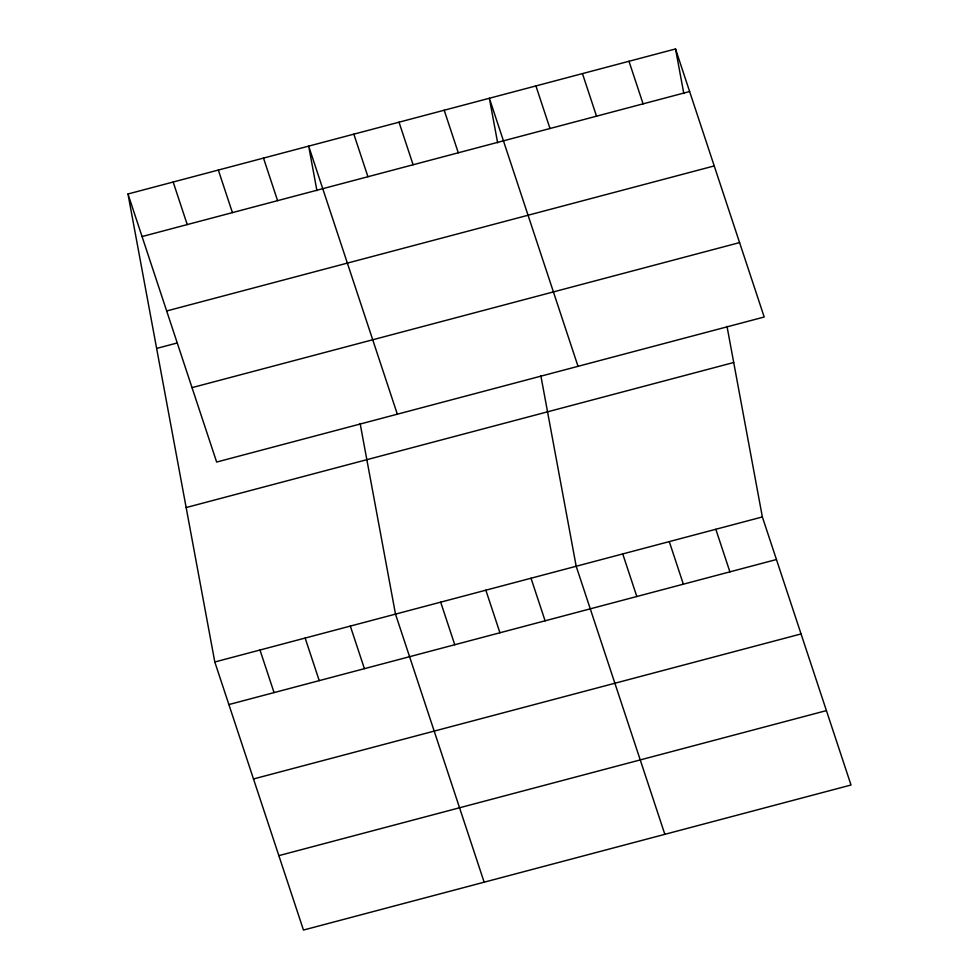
<?xml version="1.0" encoding="UTF-8"?>
<svg xmlns="http://www.w3.org/2000/svg" width="979" height="979" viewBox="0 0 979 979"><rect width="100%" height="100%" fill="white"/><g stroke="black" fill="none" stroke-linecap="round" stroke-linejoin="round"><path stroke-width="1.47" d="M127.98 193.989L675.534 48.95L764.195 317.012L216.64 462.051L127.98 193.989L214.805 661.988L303.466 930.05L851.02 785.011L762.36 516.949L727.005 326.35M142.065 236.551L689.62 91.524M166.675 310.967L714.229 165.928M156.64 348.426L177.04 343.017M192.031 387.635L739.586 242.596M186.157 507.55L733.712 362.511M214.805 661.988L762.36 516.949M228.89 704.562L776.445 559.523M253.5 778.966L801.055 633.939M278.856 855.634L826.411 710.607M628.995 61.273L643.081 103.847M582.456 73.609L596.529 116.183M715.82 529.284L729.906 571.858M535.917 85.932L549.99 128.506M669.281 541.607L683.354 584.182M578.026 366.317L489.365 98.267L497.638 142.812M622.742 553.943L636.815 596.505M444.197 110.223L458.282 152.797M664.851 834.328L576.19 566.266L540.836 375.655M399.028 122.191L413.101 164.766M531.022 578.234L545.095 620.808M353.847 134.16L367.933 176.734M485.853 590.202L499.926 632.764M397.327 414.178L308.679 146.128L316.939 190.672M440.672 602.158L454.758 644.733M263.498 158.084L277.583 200.658M484.152 882.189L395.504 614.127L360.137 423.528M218.329 170.052L232.415 212.627M350.323 626.095L364.408 668.669M173.161 182.021L187.234 224.595M305.154 638.063L319.227 680.625M259.986 650.019L274.059 692.594M675.534 48.95L683.807 93.495"/></g></svg>
